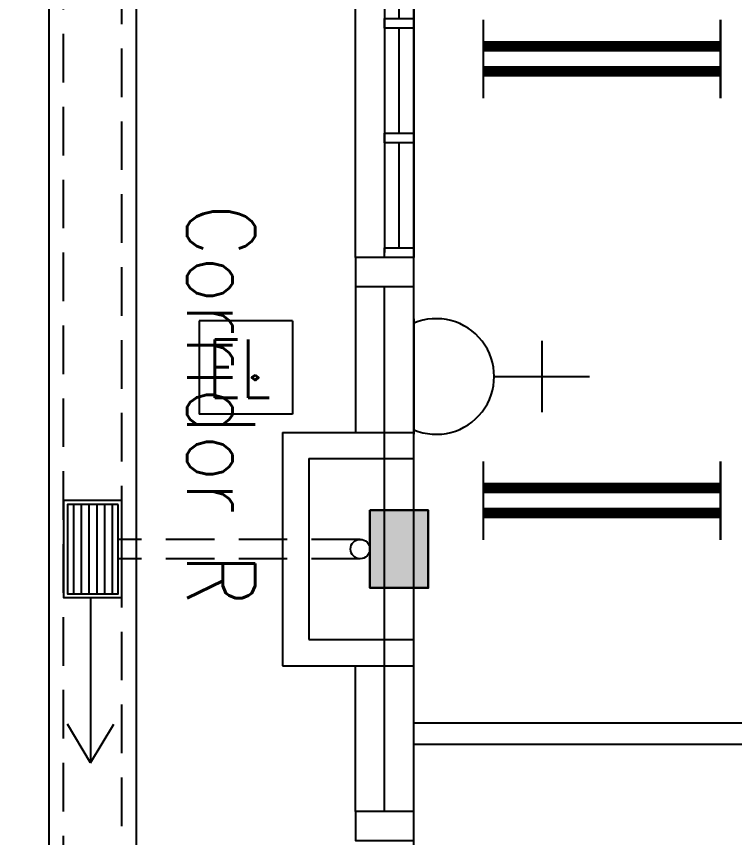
# Model space of a CAD drawing. Header units: inches. Extents: x 16928 to 514628, y -1471 to 241387.
# Drawn here: x 51246 to 54939, y 48701 to 52925 of the extents above; entities that cross this region are included whole.
import ezdxf

# ---------------------------------------------------------------- set-up
doc = ezdxf.new("R2010")
doc.units = ezdxf.units.IN
doc.header["$MEASUREMENT"] = 0
doc.linetypes.add('DASHED2', pattern=[0.375, 0.25, -0.125])
doc.linetypes.add('HIDDEN', pattern=[0.375, 0.25, -0.125])
for name, color, linetype in [('12. mRspecT - LEGEND', 1, 'Continuous'), ('DOWNPIPE', 8, 'Continuous'), ('drain', 8, 'Continuous'), ('dxt_text', 4, 'Continuous'), ('ELECT', 6, 'Continuous'), ('FITTING', 8, 'Continuous'), ('LW', 2, 'Continuous'), ('MSGRATING', 8, 'Continuous'), ('partition', 8, 'Continuous'), ('TB', 8, 'Continuous'), ('WALL', 1, 'Continuous'), ('WIN', 9, 'Continuous')]:
    doc.layers.add(name, color=color, linetype=linetype)
doc.layers.add('COLUMN', color=8, linetype='Continuous', lineweight=30)
doc.styles.add('LAILA', font='romans.shx', dxfattribs={"width": 0.85})
doc.styles.add('ROMANS', font='ROMANS', dxfattribs={"width": 0.7})

# ---------------------------------------------------------------- blocks, each defined once
blk = doc.blocks.new('ARR')
at = {"layer": 'drain'}
for p, q in [((-2150568.8, -694433.7), (-2150768.5, -694314.1)), ((-2151412.9, -694433.7), (-2150568.8, -694433.7)), ((-2150568.8, -694433.7), (-2150768.5, -694553.3))]:
    blk.add_line(p, q, dxfattribs=at)
blk = doc.blocks.new('1 X 8W EL')
at = {"layer": 'ELECT', "color": 6}
for p, q in [((-240, 240), (-240, -240)), ((240, 240), (-240, 240)), ((240, 240), (240, -240)), ((240, -240), (-240, -240))]:
    blk.add_line(p, q, dxfattribs=at)
at = {"layer": 'ELECT', "color": 6, "style": 'ROMANS', "width": 0.7}
blk.add_text('EL', height=300, dxfattribs=at).set_placement((-196.2, -155.6))
blk = doc.blocks.new('YBC 2X36')
at = {"layer": 'FITTING', "color": 3}
for points, const_width in [([(-610, 200.9), (-610, -74.3)], 10.9), ([(610, 200.9), (610, -84.2)], 10.9), ([(-610, 63.3), (610, 63.3)], 54.6), ([(-610, 72.1), (-610, -203.2)], 10.9), ([(610, 72.1), (610, -203.2)], 10.9), ([(-610, -65.5), (610, -65.5)], 54.6)]:
    blk.add_lwpolyline(points, dxfattribs=dict(at, const_width=const_width))
blk = doc.blocks.new('13A SSO 300mm')
at = {"layer": 'ELECT', "color": 6}
for p, q in [((0, 413.8), (0, 904.4)), ((-184, 659.1), (184, 659.1)), ((-297.4, 0), (297.4, 0))]:
    blk.add_line(p, q, dxfattribs=at)
blk.add_arc((0, 116.3), 297.4, 336.9763, 203.0237, dxfattribs=at)

msp = doc.modelspace()

# ---------------------------------------------------------------- linework, layer by layer
at = {"layer": '12. mRspecT - LEGEND'}
msp.add_lwpolyline([(53513.8, 34610.5), (51863.6, 34610.5), (51863.6, 37610.5), (55288.6, 37610.5), (55288.6, 44260.5), (53288.6, 44260.5), (53288.6, 56110.5), (57288.6, 56110.5), (57288.6, 58610.5), (65138.6, 58610.5), (65138.6, 56785.5), (68563.3, 56785.5), (68563.6, 57160.5)], dxfattribs=at)
at = {"layer": 'COLUMN'}
msp.add_lwpolyline([(53063.6, 50385.5), (53363.6, 50385.5), (53363.6, 49985.5), (53063.6, 49985.5)], close=True, dxfattribs=at)
msp.add_solid([(53063.6, 50385.5), (53363.6, 50385.5), (53063.6, 49985.5), (53363.6, 49985.5)], dxfattribs=at)
at = {"layer": 'DOWNPIPE', "linetype": 'HIDDEN', "ltscale": 1000}
for p, q in [((53013.6, 50235.5), (51763.6, 50235.5)), ((53013.6, 50135.5), (51763.6, 50135.5))]:
    msp.add_line(p, q, dxfattribs=at)
at = {"layer": 'DOWNPIPE'}
msp.add_circle((53013.6, 50185.5), 50, dxfattribs=at)
at = {"layer": 'drain', "linetype": 'DASHED2', "ltscale": 1000}
for points in [[(45988.6, 34410.5), (49988.6, 34410.5), (49988.6, 39410.5), (53488.6, 39410.5), (53488.6, 42460.5), (51488.6, 42460.5), (51488.6, 57910.5), (55488.6, 57910.5), (55488.6, 59885.5)], [(46288.6, 34110.5), (50288.6, 34110.5), (50288.6, 39110.5), (53788.6, 39110.5), (53788.6, 42760.5), (51788.6, 42760.5), (51788.6, 57610.5), (55788.6, 57610.5), (55788.6, 59885.5)]]:
    msp.add_lwpolyline(points, dxfattribs=at)
at = {"layer": 'LW'}
for p, q in [((51413.6, 42385.5), (51413.6, 57985.5)), ((51863.6, 42835.5), (51863.6, 57535.5)), ((52988.6, 51685.5), (52988.6, 54685.5)), ((52988.6, 51535.5), (52988.6, 50785.5)), ((52988.6, 48835.5), (52988.6, 49585.5))]:
    msp.add_line(p, q, dxfattribs=at)
at = {"layer": 'MSGRATING'}
for p, q in [((51538.6, 50415.5), (51538.6, 49955.5)), ((51578.6, 50415.5), (51578.6, 49955.5)), ((51618.6, 50415.5), (51618.6, 49955.5)), ((51658.6, 50415.5), (51658.6, 49955.5)), ((51698.6, 50415.5), (51698.6, 49955.5)), ((51738.6, 50415.5), (51738.6, 49955.5))]:
    msp.add_line(p, q, dxfattribs=at)
for points in [[(51788.6, 50435.5), (51488.6, 50435.5), (51488.6, 49935.5), (51788.6, 49935.5)], [(51768.6, 50415.5), (51508.6, 50415.5), (51508.6, 49955.5), (51768.6, 49955.5)]]:
    msp.add_lwpolyline(points, close=True, dxfattribs=at)
at = {"layer": 'partition'}
for p, q in [((57268.6, 49290.5), (53288.6, 49290.5)), ((57268.6, 49180.5), (53288.6, 49180.5))]:
    msp.add_line(p, q, dxfattribs=at)
at = {"layer": 'WALL'}
for p, q in [((53288.6, 48685.5), (53288.6, 51685.5)), ((53138.6, 48835.5), (53138.6, 51535.5)), ((52613.6, 50785.5), (52613.6, 49585.5)), ((52613.6, 50785.5), (53288.6, 50785.5)), ((52748.6, 50650.5), (53288.6, 50650.5)), ((52748.6, 50650.5), (52748.6, 49720.5)), ((52748.6, 49720.5), (53288.6, 49720.5)), ((52613.6, 49585.5), (53288.6, 49585.5))]:
    msp.add_line(p, q, dxfattribs=at)
for points in [[(53288.6, 51535.5), (53288.6, 51685.5), (52988.6, 51685.5), (52988.6, 51535.5)], [(53288.6, 48685.5), (53288.6, 48835.5), (52988.6, 48835.5), (52988.6, 48685.5)]]:
    msp.add_lwpolyline(points, close=True, dxfattribs=at)
at = {"layer": 'WIN'}
for p, q in [((53288.6, 54685.5), (53288.6, 51685.5)), ((53138.6, 54660.5), (53138.6, 51710.5)), ((53213.6, 52915.5), (53213.6, 53455.5)), ((53213.6, 52325.5), (53213.6, 52865.5)), ((53213.6, 51735.5), (53213.6, 52275.5))]:
    msp.add_line(p, q, dxfattribs=at)
for points in [[(53138.6, 52865.5), (53138.6, 52915.5), (53288.6, 52915.5), (53288.6, 52865.5)], [(53138.6, 52275.5), (53138.6, 52325.5), (53288.6, 52325.5), (53288.6, 52275.5)], [(53138.6, 51685.5), (53138.6, 51735.5), (53288.6, 51735.5), (53288.6, 51685.5)]]:
    msp.add_lwpolyline(points, close=True, dxfattribs=at)

# ---------------------------------------------------------------- block references
at = {"layer": 'drain', "rotation": 270}
msp.add_blockref('ARR', (746060.8, -2101483), dxfattribs=at)
at = {"layer": 'dxt_text'}
for name, p in [('YBC 2X36', (54256.3, 52708.1)), ('1 X 8W EL', (52426.1, 51119.6)), ('YBC 2X36', (54256.3, 50436))]:
    msp.add_blockref(name, p, dxfattribs=at)
at = {"layer": 'TB', "color": 6, "linetype": 'Continuous', "rotation": 270}
msp.add_blockref('13A SSO 300mm', (53288.6, 51073.2), dxfattribs=at)

# ---------------------------------------------------------------- texts
at = {"layer": 'LW', "insert": (52473, 51960.4), "char_height": 350, "attachment_point": 1, "rotation": 270, "style": 'LAILA'}
msp.add_mtext_dynamic_manual_height_columns('Corridor R', width=3371.89, gutter_width=1750, heights=[0], dxfattribs=at)

doc.saveas('drawing.dxf')
